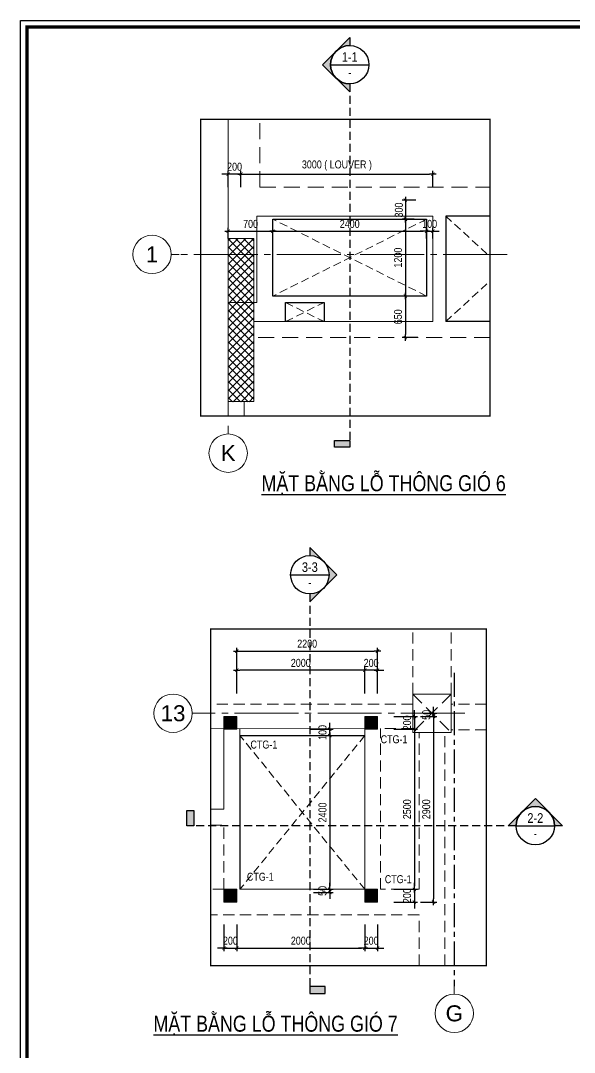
# Model space of a CAD drawing. Header units: millimetres. Extents: x -3582679 to -3542129, y 680309 to 797609.
# Drawn here: x -3582679 to -3574023, y 722091 to 738209 of the extents above; entities that cross this region are included whole.
import ezdxf
from ezdxf.enums import TextEntityAlignment as Align

# ---------------------------------------------------------------- set-up
doc = ezdxf.new("R2010")
doc.units = ezdxf.units.MM
doc.header["$LTSCALE"] = 100
doc.header["$MEASUREMENT"] = 0
for name, pattern in [('A14-Chi tiet Thong gio ham$0$HTT Center', [13, 10, -1, 1, -1]), ('BLOCK A - CHI TIET THANG 4$0$HIDDEN', [0.375, 0.25, -0.125]), ('BLOCK B - CHI TIET THANG 5$0$$0$HIDDEN', [0.375, 0.25, -0.125]), ('CENTER', [2, 1.25, -0.25, 0.25, -0.25]), ('HIDDEN', [0.375, 0.25, -0.125]), ('MB_Luoi truc$0$HTT Hidden 21', [3, 2, -1])]:
    doc.linetypes.add(name, pattern=pattern)
doc.layers.get('0').update_dxf_attribs({"lineweight": 9})
for name, color, linetype, lineweight in [("'S_Concrete_Cont_2 Normal", 2, 'Continuous', 13), ("'S_General_Hidden_1 Thin", 1, 'HIDDEN', 18), ('A14-Chi tiet Thong gio ham$0$Ky hieu Truc', 1, 'Continuous', 5), ('A14-Chi tiet Thong gio ham$0$Luoi Truc', 251, 'A14-Chi tiet Thong gio ham$0$HTT Center', 9), ('NS-Pier', 150, 'Continuous', 9), ('S_Concrete_Cont_1 Opening', 8, 'HIDDEN', 5), ('S_Concrete_Cont_2 Normal', 2, 'Continuous', 13)]:
    doc.layers.add(name, color=color, linetype=linetype, lineweight=lineweight)
for name, color, linetype in [('01PM. TEXT A', 3, 'Continuous'), ('04PM. THIN', 7, 'Continuous'), ('05PM. FRAME', 4, 'Continuous'), ('07PM. WACO', 6, 'Continuous'), ('11PM. DIM', 2, 'Continuous'), ('12PM. GRID', 8, 'CENTER'), ('13PM. HATCH', 8, 'Continuous'), ('mb_cot tang 1-3$0$Concrete Line', 6, 'Continuous')]:
    doc.layers.add(name, color=color, linetype=linetype)
doc.styles.add('[PMDC2013]STYLE', font='arial.ttf', dxfattribs={"width": 0.8})
doc.styles.add('A14-Chi tiet Thong gio ham$0$Arial_C', font='arial.ttf')
doc.styles.add('BLOCK B - CHI TIET THANG 5$0$$0$Title Block Bold', font='VHELVEB_0.TTF')
doc.styles.add('BLOCK B - CHI TIET THANG 5$0$VNI-HelveCB', font='VHELVCB_0.TTF')
doc.dimstyles.new('20', dxfattribs={"dimtxt": 250, "dimasz": 200, "dimexe": 250, "dimexo": 0, "dimgap": 100, "dimtad": 1, "dimdec": 0, "dimlfac": 0.2, "dimzin": 0, "dimdsep": 46, "dimtxsty": '[PMDC2013]STYLE', "dimblk": 'TICK', "dimcen": 0, "dimdle": 300, "dimclrd": 2, "dimclre": 2, "dimclrt": 4, "dimadec": 0, "dimazin": 0, "dimtfac": 0.004, "dimtdec": 0, "dimtix": 1, "dimtmove": 2, "dimatfit": 3, "dimldrblk": 'TICK', "dimfxl": 1, "dimtvp": 0.8, "dimtolj": 1, "dimtzin": 0, "dimarcsym": 0})

# ---------------------------------------------------------------- blocks, each defined once
blk = doc.blocks.new('CHG_XX_Khung ten')
blk.add_lwpolyline([(15, 579), (826, 579), (826, 15), (15, 15)], close=True)
at = {"color": 4, "linetype": 'Continuous', "const_width": 1}
blk.add_lwpolyline([(17, 577), (824, 577), (824, 17), (17, 17)], close=True, dxfattribs=at)
blk = doc.blocks.new('A14-Chi tiet Thong gio ham$0$HTT-Grid')
at = {"linetype": 'ByBlock', "lineweight": -2}
blk.add_line((0, 6), (0, 8.5), dxfattribs=at)
blk.add_circle((0, 0), 6, dxfattribs=at)
at = {"linetype": 'ByBlock', "lineweight": -2, "style": 'A14-Chi tiet Thong gio ham$0$Arial_C'}
blk.add_attdef('GRID', text='', height=5, dxfattribs=at).set_placement((0, 0), align=Align.MIDDLE)
blk = doc.blocks.new('TICK')
at = {"color": 0, "linetype": 'ByBlock'}
blk.add_line((1, 0), (-1, 0), dxfattribs=at)
at = {"color": 7, "linetype": 'ByBlock', "const_width": 0.25}
blk.add_lwpolyline([(-0.5, -0.5), (0.5, 0.5)], dxfattribs=at)
blk = doc.blocks.new('*D318')
at = {"layer": '11PM. DIM', "color": 2, "lineweight": -2, "ltscale": 0.3, "transparency": 16777216}
for p, q in [((-3579235, 735607), (-3579235, 735862)), ((-3579185, 735812), (-3576285, 735812)), ((-3576235, 735607), (-3576235, 735862))]:
    blk.add_line(p, q, dxfattribs=at)
at = {"layer": '11PM. DIM', "color": 2, "lineweight": -2, "ltscale": 0.3, "transparency": 16777216, "xscale": 50, "yscale": 50, "zscale": 50, "rotation": 180}
blk.add_blockref('TICK', (-3579235, 735812), dxfattribs=at)
at = {"layer": '11PM. DIM', "color": 2, "lineweight": -2, "ltscale": 0.3, "transparency": 16777216, "xscale": 50, "yscale": 50, "zscale": 50}
blk.add_blockref('TICK', (-3576235, 735812), dxfattribs=at)
at = {"layer": '11PM. DIM', "color": 4, "ltscale": 0.3, "transparency": 16777216, "insert": (-3577735, 735944), "char_height": 125, "attachment_point": 5, "style": '[PMDC2013]STYLE'}
blk.add_mtext('\\A1;3000 ( LOUVER )', dxfattribs=at)
blk = doc.blocks.new('*D319')
at = {"layer": '11PM. DIM', "color": 2, "lineweight": -2, "ltscale": 0.3, "transparency": 16777216}
for p, q in [((-3579485, 735812), (-3579535, 735812)), ((-3579435, 735607), (-3579435, 735862)), ((-3579235, 735812), (-3579435, 735812)), ((-3579235, 735607), (-3579235, 735862)), ((-3579185, 735812), (-3579135, 735812))]:
    blk.add_line(p, q, dxfattribs=at)
at = {"layer": '11PM. DIM', "color": 2, "lineweight": -2, "ltscale": 0.3, "transparency": 16777216, "xscale": 50, "yscale": 50, "zscale": 50}
blk.add_blockref('TICK', (-3579435, 735812), dxfattribs=at)
at = {"layer": '11PM. DIM', "color": 2, "lineweight": -2, "ltscale": 0.3, "transparency": 16777216, "xscale": 50, "yscale": 50, "zscale": 50, "rotation": 180}
blk.add_blockref('TICK', (-3579235, 735812), dxfattribs=at)
at = {"layer": '11PM. DIM', "color": 4, "ltscale": 0.3, "transparency": 16777216, "insert": (-3579335, 735926), "char_height": 125, "attachment_point": 5, "style": '[PMDC2013]STYLE'}
blk.add_mtext('\\A1;200', dxfattribs=at)
blk = doc.blocks.new('*D320')
at = {"layer": '11PM. DIM', "color": 2, "lineweight": -2, "ltscale": 0.3, "transparency": 16777216}
for p, q in [((-3579435, 734803), (-3579435, 734970)), ((-3578735, 734803), (-3578735, 734970)), ((-3579385, 734920), (-3578785, 734920))]:
    blk.add_line(p, q, dxfattribs=at)
at = {"layer": '11PM. DIM', "color": 2, "lineweight": -2, "ltscale": 0.3, "transparency": 16777216, "xscale": 50, "yscale": 50, "zscale": 50, "rotation": 180}
blk.add_blockref('TICK', (-3579435, 734920), dxfattribs=at)
at = {"layer": '11PM. DIM', "color": 2, "lineweight": -2, "ltscale": 0.3, "transparency": 16777216, "xscale": 50, "yscale": 50, "zscale": 50}
blk.add_blockref('TICK', (-3578735, 734920), dxfattribs=at)
at = {"layer": '11PM. DIM', "color": 4, "ltscale": 0.3, "transparency": 16777216, "insert": (-3579085, 735033), "char_height": 125, "attachment_point": 5, "style": '[PMDC2013]STYLE'}
blk.add_mtext('\\A1;700', dxfattribs=at)
blk = doc.blocks.new('*D321')
at = {"layer": '11PM. DIM', "color": 2, "lineweight": -2, "ltscale": 0.3, "transparency": 16777216}
for p, q in [((-3578735, 734803), (-3578735, 734970)), ((-3576335, 734803), (-3576335, 734970)), ((-3578685, 734920), (-3576385, 734920))]:
    blk.add_line(p, q, dxfattribs=at)
at = {"layer": '11PM. DIM', "color": 2, "lineweight": -2, "ltscale": 0.3, "transparency": 16777216, "xscale": 50, "yscale": 50, "zscale": 50, "rotation": 180}
blk.add_blockref('TICK', (-3578735, 734920), dxfattribs=at)
at = {"layer": '11PM. DIM', "color": 2, "lineweight": -2, "ltscale": 0.3, "transparency": 16777216, "xscale": 50, "yscale": 50, "zscale": 50}
blk.add_blockref('TICK', (-3576335, 734920), dxfattribs=at)
at = {"layer": '11PM. DIM', "color": 4, "ltscale": 0.3, "transparency": 16777216, "insert": (-3577535, 735033), "char_height": 125, "attachment_point": 5, "style": '[PMDC2013]STYLE'}
blk.add_mtext('\\A1;2400', dxfattribs=at)
blk = doc.blocks.new('*D322')
at = {"layer": '11PM. DIM', "color": 2, "lineweight": -2, "ltscale": 0.3, "transparency": 16777216}
for p, q in [((-3576335, 734803), (-3576335, 734970)), ((-3576235, 734803), (-3576235, 734970)), ((-3576385, 734920), (-3576435, 734920)), ((-3576335, 734920), (-3576235, 734920)), ((-3576185, 734920), (-3576135, 734920))]:
    blk.add_line(p, q, dxfattribs=at)
at = {"layer": '11PM. DIM', "color": 2, "lineweight": -2, "ltscale": 0.3, "transparency": 16777216, "xscale": 50, "yscale": 50, "zscale": 50}
blk.add_blockref('TICK', (-3576335, 734920), dxfattribs=at)
at = {"layer": '11PM. DIM', "color": 2, "lineweight": -2, "ltscale": 0.3, "transparency": 16777216, "xscale": 50, "yscale": 50, "zscale": 50, "rotation": 180}
blk.add_blockref('TICK', (-3576235, 734920), dxfattribs=at)
at = {"layer": '11PM. DIM', "color": 4, "ltscale": 0.3, "transparency": 16777216, "insert": (-3576285, 735033), "char_height": 125, "attachment_point": 5, "style": '[PMDC2013]STYLE'}
blk.add_mtext('\\A1;100', dxfattribs=at)
blk = doc.blocks.new('*D323')
at = {"layer": '11PM. DIM', "color": 2, "lineweight": -2, "ltscale": 0.3, "transparency": 16777216}
for p, q in [((-3576500, 735407), (-3576715, 735407)), ((-3576665, 735357), (-3576665, 735157)), ((-3576529, 735107), (-3576715, 735107))]:
    blk.add_line(p, q, dxfattribs=at)
at = {"layer": '11PM. DIM', "color": 2, "lineweight": -2, "ltscale": 0.3, "transparency": 16777216, "xscale": 50, "yscale": 50, "zscale": 50}
for p, rotation in [((-3576665, 735407), 90), ((-3576665, 735107), 270)]:
    blk.add_blockref('TICK', p, dxfattribs=dict(at, rotation=rotation))
at = {"layer": '11PM. DIM', "color": 4, "ltscale": 0.3, "transparency": 16777216, "insert": (-3576766, 735250), "char_height": 125, "attachment_point": 5, "rotation": 90, "style": '[PMDC2013]STYLE'}
blk.add_mtext('\\A1;300', dxfattribs=at)
blk = doc.blocks.new('*D324')
at = {"layer": '11PM. DIM', "color": 2, "lineweight": -2, "ltscale": 0.3, "transparency": 16777216}
for p, q in [((-3576529, 735107), (-3576715, 735107)), ((-3576665, 735057), (-3576665, 733957)), ((-3576557, 733907), (-3576715, 733907))]:
    blk.add_line(p, q, dxfattribs=at)
at = {"layer": '11PM. DIM', "color": 2, "lineweight": -2, "ltscale": 0.3, "transparency": 16777216, "xscale": 50, "yscale": 50, "zscale": 50}
for p, rotation in [((-3576665, 735107), 90), ((-3576665, 733907), 270)]:
    blk.add_blockref('TICK', p, dxfattribs=dict(at, rotation=rotation))
at = {"layer": '11PM. DIM', "color": 4, "ltscale": 0.3, "transparency": 16777216, "insert": (-3576779, 734507), "char_height": 125, "attachment_point": 5, "rotation": 90, "style": '[PMDC2013]STYLE'}
blk.add_mtext('\\A1;1200', dxfattribs=at)
blk = doc.blocks.new('*D325')
at = {"layer": '11PM. DIM', "color": 2, "lineweight": -2, "ltscale": 0.3, "transparency": 16777216}
for p, q in [((-3576557, 733907), (-3576715, 733907)), ((-3576665, 733857), (-3576665, 733307)), ((-3576472, 733257), (-3576715, 733257))]:
    blk.add_line(p, q, dxfattribs=at)
at = {"layer": '11PM. DIM', "color": 2, "lineweight": -2, "ltscale": 0.3, "transparency": 16777216, "xscale": 50, "yscale": 50, "zscale": 50}
for p, rotation in [((-3576665, 733907), 90), ((-3576665, 733257), 270)]:
    blk.add_blockref('TICK', p, dxfattribs=dict(at, rotation=rotation))
at = {"layer": '11PM. DIM', "color": 4, "ltscale": 0.3, "transparency": 16777216, "insert": (-3576779, 733582), "char_height": 125, "attachment_point": 5, "rotation": 90, "style": '[PMDC2013]STYLE'}
blk.add_mtext('\\A1;650', dxfattribs=at)
blk = doc.blocks.new('*U150')
h = blk.add_hatch(color=256)
edge = h.paths.add_edge_path()
edge.add_line((0, -600), (0, -849))
edge.add_line((0, -849), (-849, 0))
edge.add_line((-849, 0), (0, 849))
edge.add_line((0, 849), (0, 600))
edge.add_arc((0, 0), 600, 90, 270)
blk.add_hatch(color=256).paths.add_polyline_path([(-480, -11953), (-480, -11738), (0, -11738), (0, -11953)])
blk.add_line((-600, 0), (600, 0))
at = {"linetype": 'BLOCK B - CHI TIET THANG 5$0$$0$HIDDEN', "ltscale": 10}
blk.add_line((0, -600), (0, -11953), dxfattribs=at)
blk.add_lwpolyline([(0, -600), (0, -849), (-849, 0), (0, 849), (0, 600, 1)], format="xyb", close=True)
blk.add_lwpolyline([(-480, -11953), (-480, -11738), (0, -11738), (0, -11953)], close=True)
blk.add_circle((0, 0), 600)
at = {"style": 'BLOCK B - CHI TIET THANG 5$0$$0$Title Block Bold', "flags": 8}
blk.add_attdef('VIEWNUMBER', text='', height=300, dxfattribs=at).set_placement((0, 0), align=Align.BOTTOM_CENTER)
blk.add_attdef('DRAWINGREFERENCE', text='', height=250, dxfattribs=at).set_placement((0, -120), align=Align.TOP_CENTER)
blk = doc.blocks.new('*D327')
at = {"layer": '11PM. DIM', "color": 2, "lineweight": -2, "ltscale": 0.3, "transparency": 16777216}
for p, q in [((-3577350, 728061), (-3577400, 728061)), ((-3577300, 727696), (-3577300, 728111)), ((-3577100, 728061), (-3577300, 728061)), ((-3577100, 727696), (-3577100, 728111)), ((-3577050, 728061), (-3577000, 728061))]:
    blk.add_line(p, q, dxfattribs=at)
at = {"layer": '11PM. DIM', "color": 2, "lineweight": -2, "ltscale": 0.3, "transparency": 16777216, "xscale": 50, "yscale": 50, "zscale": 50}
blk.add_blockref('TICK', (-3577300, 728061), dxfattribs=at)
at = {"layer": '11PM. DIM', "color": 2, "lineweight": -2, "ltscale": 0.3, "transparency": 16777216, "xscale": 50, "yscale": 50, "zscale": 50, "rotation": 180}
blk.add_blockref('TICK', (-3577100, 728061), dxfattribs=at)
at = {"layer": '11PM. DIM', "color": 4, "ltscale": 0.3, "transparency": 16777216, "insert": (-3577200, 728175), "char_height": 125, "attachment_point": 5, "style": '[PMDC2013]STYLE'}
blk.add_mtext('\\A1;200', dxfattribs=at)
blk = doc.blocks.new('*D328')
at = {"layer": '11PM. DIM', "color": 2, "lineweight": -2, "ltscale": 0.3, "transparency": 16777216}
for p, q in [((-3579300, 727696), (-3579300, 728111)), ((-3577350, 728061), (-3579250, 728061)), ((-3577300, 727696), (-3577300, 728111))]:
    blk.add_line(p, q, dxfattribs=at)
at = {"layer": '11PM. DIM', "color": 2, "lineweight": -2, "ltscale": 0.3, "transparency": 16777216, "xscale": 50, "yscale": 50, "zscale": 50, "rotation": 180}
blk.add_blockref('TICK', (-3579300, 728061), dxfattribs=at)
at = {"layer": '11PM. DIM', "color": 2, "lineweight": -2, "ltscale": 0.3, "transparency": 16777216, "xscale": 50, "yscale": 50, "zscale": 50}
blk.add_blockref('TICK', (-3577300, 728061), dxfattribs=at)
at = {"layer": '11PM. DIM', "color": 4, "ltscale": 0.3, "transparency": 16777216, "insert": (-3578300, 728175), "char_height": 125, "attachment_point": 5, "style": '[PMDC2013]STYLE'}
blk.add_mtext('\\A1;\\A1;2000', dxfattribs=at)
blk = doc.blocks.new('*D329')
at = {"layer": '11PM. DIM', "color": 2, "lineweight": -2, "ltscale": 0.3, "transparency": 16777216}
for p, q in [((-3576524, 727389), (-3576524, 727439)), ((-3576847, 727339), (-3576474, 727339)), ((-3576524, 727339), (-3576524, 727139)), ((-3576847, 727139), (-3576474, 727139)), ((-3576524, 727089), (-3576524, 727039))]:
    blk.add_line(p, q, dxfattribs=at)
at = {"layer": '11PM. DIM', "color": 2, "lineweight": -2, "ltscale": 0.3, "transparency": 16777216, "xscale": 50, "yscale": 50, "zscale": 50}
for p, rotation in [((-3576524, 727339), 270), ((-3576524, 727139), 90)]:
    blk.add_blockref('TICK', p, dxfattribs=dict(at, rotation=rotation))
at = {"layer": '11PM. DIM', "color": 4, "ltscale": 0.3, "transparency": 16777216, "insert": (-3576638, 727239), "char_height": 125, "attachment_point": 5, "rotation": 90, "style": '[PMDC2013]STYLE'}
blk.add_mtext('\\A1;200', dxfattribs=at)
blk = doc.blocks.new('*D330')
at = {"layer": '11PM. DIM', "color": 2, "lineweight": -2, "ltscale": 0.3, "transparency": 16777216}
for p, q in [((-3576847, 727139), (-3576474, 727139)), ((-3576524, 727089), (-3576524, 724689)), ((-3576847, 724639), (-3576474, 724639))]:
    blk.add_line(p, q, dxfattribs=at)
at = {"layer": '11PM. DIM', "color": 2, "lineweight": -2, "ltscale": 0.3, "transparency": 16777216, "xscale": 50, "yscale": 50, "zscale": 50}
for p, rotation in [((-3576524, 727139), 90), ((-3576524, 724639), 270)]:
    blk.add_blockref('TICK', p, dxfattribs=dict(at, rotation=rotation))
at = {"layer": '11PM. DIM', "color": 4, "ltscale": 0.3, "transparency": 16777216, "insert": (-3576638, 725889), "char_height": 125, "attachment_point": 5, "rotation": 90, "style": '[PMDC2013]STYLE'}
blk.add_mtext('\\A1;\\A1;2500', dxfattribs=at)
blk = doc.blocks.new('*D331')
at = {"layer": '11PM. DIM', "color": 2, "lineweight": -2, "ltscale": 0.3, "transparency": 16777216}
for p, q in [((-3576524, 724689), (-3576524, 724739)), ((-3576847, 724639), (-3576474, 724639)), ((-3576524, 724639), (-3576524, 724439)), ((-3576847, 724439), (-3576474, 724439)), ((-3576524, 724389), (-3576524, 724339))]:
    blk.add_line(p, q, dxfattribs=at)
at = {"layer": '11PM. DIM', "color": 2, "lineweight": -2, "ltscale": 0.3, "transparency": 16777216, "xscale": 50, "yscale": 50, "zscale": 50}
for p, rotation in [((-3576524, 724639), 270), ((-3576524, 724439), 90)]:
    blk.add_blockref('TICK', p, dxfattribs=dict(at, rotation=rotation))
at = {"layer": '11PM. DIM', "color": 4, "ltscale": 0.3, "transparency": 16777216, "insert": (-3576638, 724539), "char_height": 125, "attachment_point": 5, "rotation": 90, "style": '[PMDC2013]STYLE'}
blk.add_mtext('\\A1;200', dxfattribs=at)
blk = doc.blocks.new('*D332')
at = {"layer": '11PM. DIM', "color": 2, "lineweight": -2, "ltscale": 0.3, "transparency": 16777216}
for p, q in [((-3579500, 724087), (-3579500, 723671)), ((-3579300, 724087), (-3579300, 723671)), ((-3579550, 723721), (-3579600, 723721)), ((-3579500, 723721), (-3579300, 723721)), ((-3579250, 723721), (-3579200, 723721))]:
    blk.add_line(p, q, dxfattribs=at)
at = {"layer": '11PM. DIM', "color": 2, "lineweight": -2, "ltscale": 0.3, "transparency": 16777216, "xscale": 50, "yscale": 50, "zscale": 50}
blk.add_blockref('TICK', (-3579500, 723721), dxfattribs=at)
at = {"layer": '11PM. DIM', "color": 2, "lineweight": -2, "ltscale": 0.3, "transparency": 16777216, "xscale": 50, "yscale": 50, "zscale": 50, "rotation": 180}
blk.add_blockref('TICK', (-3579300, 723721), dxfattribs=at)
at = {"layer": '11PM. DIM', "color": 4, "ltscale": 0.3, "transparency": 16777216, "insert": (-3579400, 723835), "char_height": 125, "attachment_point": 5, "style": '[PMDC2013]STYLE'}
blk.add_mtext('\\A1;200', dxfattribs=at)
blk = doc.blocks.new('*D333')
at = {"layer": '11PM. DIM', "color": 2, "lineweight": -2, "ltscale": 0.3, "transparency": 16777216}
for p, q in [((-3579300, 724087), (-3579300, 723671)), ((-3577300, 724087), (-3577300, 723671)), ((-3579250, 723721), (-3577350, 723721))]:
    blk.add_line(p, q, dxfattribs=at)
at = {"layer": '11PM. DIM', "color": 2, "lineweight": -2, "ltscale": 0.3, "transparency": 16777216, "xscale": 50, "yscale": 50, "zscale": 50, "rotation": 180}
blk.add_blockref('TICK', (-3579300, 723721), dxfattribs=at)
at = {"layer": '11PM. DIM', "color": 2, "lineweight": -2, "ltscale": 0.3, "transparency": 16777216, "xscale": 50, "yscale": 50, "zscale": 50}
blk.add_blockref('TICK', (-3577300, 723721), dxfattribs=at)
at = {"layer": '11PM. DIM', "color": 4, "ltscale": 0.3, "transparency": 16777216, "insert": (-3578300, 723835), "char_height": 125, "attachment_point": 5, "style": '[PMDC2013]STYLE'}
blk.add_mtext('\\A1;\\A1;2000', dxfattribs=at)
blk = doc.blocks.new('*D334')
at = {"layer": '11PM. DIM', "color": 2, "lineweight": -2, "ltscale": 0.3, "transparency": 16777216}
for p, q in [((-3577300, 724087), (-3577300, 723671)), ((-3577100, 724087), (-3577100, 723671)), ((-3577350, 723721), (-3577400, 723721)), ((-3577300, 723721), (-3577100, 723721)), ((-3577050, 723721), (-3577000, 723721))]:
    blk.add_line(p, q, dxfattribs=at)
at = {"layer": '11PM. DIM', "color": 2, "lineweight": -2, "ltscale": 0.3, "transparency": 16777216, "xscale": 50, "yscale": 50, "zscale": 50}
blk.add_blockref('TICK', (-3577300, 723721), dxfattribs=at)
at = {"layer": '11PM. DIM', "color": 2, "lineweight": -2, "ltscale": 0.3, "transparency": 16777216, "xscale": 50, "yscale": 50, "zscale": 50, "rotation": 180}
blk.add_blockref('TICK', (-3577100, 723721), dxfattribs=at)
at = {"layer": '11PM. DIM', "color": 4, "ltscale": 0.3, "transparency": 16777216, "insert": (-3577200, 723835), "char_height": 125, "attachment_point": 5, "style": '[PMDC2013]STYLE'}
blk.add_mtext('\\A1;200', dxfattribs=at)
blk = doc.blocks.new('*D335')
at = {"layer": '11PM. DIM', "color": 2, "lineweight": -2, "ltscale": 0.3, "transparency": 16777216}
for p, q in [((-3579300, 728077), (-3579300, 728411)), ((-3579250, 728361), (-3577150, 728361)), ((-3577100, 728077), (-3577100, 728411))]:
    blk.add_line(p, q, dxfattribs=at)
at = {"layer": '11PM. DIM', "color": 2, "lineweight": -2, "ltscale": 0.3, "transparency": 16777216, "xscale": 50, "yscale": 50, "zscale": 50, "rotation": 180}
blk.add_blockref('TICK', (-3579300, 728361), dxfattribs=at)
at = {"layer": '11PM. DIM', "color": 2, "lineweight": -2, "ltscale": 0.3, "transparency": 16777216, "xscale": 50, "yscale": 50, "zscale": 50}
blk.add_blockref('TICK', (-3577100, 728361), dxfattribs=at)
at = {"layer": '11PM. DIM', "color": 4, "ltscale": 0.3, "transparency": 16777216, "insert": (-3578200, 728475), "char_height": 125, "attachment_point": 5, "style": '[PMDC2013]STYLE'}
blk.add_mtext('\\A1;2200', dxfattribs=at)
blk = doc.blocks.new('*D336')
at = {"layer": '11PM. DIM', "color": 2, "lineweight": -2, "ltscale": 0.3, "transparency": 16777216}
for p, q in [((-3576426, 727339), (-3576174, 727339)), ((-3576224, 727289), (-3576224, 724489)), ((-3576426, 724439), (-3576174, 724439))]:
    blk.add_line(p, q, dxfattribs=at)
at = {"layer": '11PM. DIM', "color": 2, "lineweight": -2, "ltscale": 0.3, "transparency": 16777216, "xscale": 50, "yscale": 50, "zscale": 50}
for p, rotation in [((-3576224, 727339), 90), ((-3576224, 724439), 270)]:
    blk.add_blockref('TICK', p, dxfattribs=dict(at, rotation=rotation))
at = {"layer": '11PM. DIM', "color": 4, "ltscale": 0.3, "transparency": 16777216, "insert": (-3576338, 725889), "char_height": 125, "attachment_point": 5, "rotation": 90, "style": '[PMDC2013]STYLE'}
blk.add_mtext('\\A1;2900', dxfattribs=at)
blk = doc.blocks.new('*D337')
at = {"layer": '11PM. DIM', "color": 2, "lineweight": -2, "ltscale": 0.3, "transparency": 16777216}
for p, q in [((-3577846, 727189), (-3577846, 727239)), ((-3578154, 727139), (-3577796, 727139)), ((-3577846, 727039), (-3577846, 727139)), ((-3578154, 727039), (-3577796, 727039)), ((-3577846, 726989), (-3577846, 726939))]:
    blk.add_line(p, q, dxfattribs=at)
at = {"layer": '11PM. DIM', "color": 2, "lineweight": -2, "ltscale": 0.3, "transparency": 16777216, "xscale": 50, "yscale": 50, "zscale": 50}
for p, rotation in [((-3577846, 727139), 270), ((-3577846, 727039), 90)]:
    blk.add_blockref('TICK', p, dxfattribs=dict(at, rotation=rotation))
at = {"layer": '11PM. DIM', "color": 4, "ltscale": 0.3, "transparency": 16777216, "insert": (-3577960, 727089), "char_height": 125, "attachment_point": 5, "rotation": 90, "style": '[PMDC2013]STYLE'}
blk.add_mtext('\\A1;100', dxfattribs=at)
blk = doc.blocks.new('*D338')
at = {"layer": '11PM. DIM', "color": 2, "lineweight": -2, "ltscale": 0.3, "transparency": 16777216}
for p, q in [((-3578154, 727039), (-3577796, 727039)), ((-3577846, 726989), (-3577846, 724689)), ((-3578100, 724639), (-3577796, 724639))]:
    blk.add_line(p, q, dxfattribs=at)
at = {"layer": '11PM. DIM', "color": 2, "lineweight": -2, "ltscale": 0.3, "transparency": 16777216, "xscale": 50, "yscale": 50, "zscale": 50}
for p, rotation in [((-3577846, 727039), 90), ((-3577846, 724639), 270)]:
    blk.add_blockref('TICK', p, dxfattribs=dict(at, rotation=rotation))
at = {"layer": '11PM. DIM', "color": 4, "ltscale": 0.3, "transparency": 16777216, "insert": (-3577960, 725839), "char_height": 125, "attachment_point": 5, "rotation": 90, "style": '[PMDC2013]STYLE'}
blk.add_mtext('\\A1;2400', dxfattribs=at)
blk = doc.blocks.new('*D339')
at = {"layer": '11PM. DIM', "color": 2, "lineweight": -2, "ltscale": 0.3, "transparency": 16777216}
for p, q in [((-3577846, 724689), (-3577846, 724739)), ((-3578100, 724639), (-3577796, 724639)), ((-3578100, 724589), (-3577796, 724589)), ((-3577846, 724639), (-3577846, 724589)), ((-3577846, 724539), (-3577846, 724489))]:
    blk.add_line(p, q, dxfattribs=at)
at = {"layer": '11PM. DIM', "color": 2, "lineweight": -2, "ltscale": 0.3, "transparency": 16777216, "xscale": 50, "yscale": 50, "zscale": 50}
for p, rotation in [((-3577846, 724639), 270), ((-3577846, 724589), 90)]:
    blk.add_blockref('TICK', p, dxfattribs=dict(at, rotation=rotation))
at = {"layer": '11PM. DIM', "color": 4, "ltscale": 0.3, "transparency": 16777216, "insert": (-3577960, 724614), "char_height": 125, "attachment_point": 5, "rotation": 90, "style": '[PMDC2013]STYLE'}
blk.add_mtext('\\A1;50', dxfattribs=at)
blk = doc.blocks.new('*D326')
at = {"layer": '11PM. DIM', "color": 2, "lineweight": -2, "ltscale": 0.3, "transparency": 16777216}
for p, q in [((-3576224, 727439), (-3576224, 727489)), ((-3576426, 727339), (-3576174, 727339)), ((-3576358, 727389), (-3576174, 727389)), ((-3576224, 727339), (-3576224, 727389)), ((-3576224, 727289), (-3576224, 727239))]:
    blk.add_line(p, q, dxfattribs=at)
at = {"layer": '11PM. DIM', "color": 2, "lineweight": -2, "ltscale": 0.3, "transparency": 16777216, "xscale": 50, "yscale": 50, "zscale": 50}
for p, rotation in [((-3576224, 727389), 270), ((-3576224, 727339), 90)]:
    blk.add_blockref('TICK', p, dxfattribs=dict(at, rotation=rotation))
at = {"layer": '11PM. DIM', "color": 4, "ltscale": 0.3, "transparency": 16777216, "insert": (-3576338, 727364), "char_height": 125, "attachment_point": 5, "rotation": 90, "style": '[PMDC2013]STYLE'}
blk.add_mtext('\\A1;50', dxfattribs=at)
blk = doc.blocks.new('cot thong gio')
at = {"layer": 'S_Concrete_Cont_2 Normal', "color": 3, "ltscale": 0.8}
blk.add_lwpolyline([(-100, -70), (100, -70), (100, 130), (-100, 130)], close=True, dxfattribs=at)
blk.add_solid([(-100, 130), (-100, -70), (100, 130), (100, -70)], dxfattribs=at)
blk = doc.blocks.new('HoBoi_C600x600')
at = {"layer": 'NS-Pier', "linetype": 'MB_Luoi truc$0$HTT Hidden 21'}
for p, q in [((300, 300), (-300, -300)), ((-300, 300), (300, -300))]:
    blk.add_line(p, q, dxfattribs=at)
at = {"layer": 'NS-Pier'}
blk.add_lwpolyline([(300, -300), (300, 300), (-300, 300), (-300, -300)], close=True, dxfattribs=at)
blk = doc.blocks.new('*U366')
h = blk.add_hatch(color=256)
edge = h.paths.add_edge_path()
edge.add_line((0, -600), (0, -849))
edge.add_line((0, -849), (849, 0))
edge.add_line((849, 0), (0, 849))
edge.add_line((0, 849), (0, 600))
edge.add_arc((0, 0), 600, -90, 90, ccw=False)
blk.add_hatch(color=256).paths.add_polyline_path([(480, -13083), (480, -12868), (0, -12868), (0, -13083)])
blk.add_line((-600, 0), (600, 0))
at = {"linetype": 'BLOCK B - CHI TIET THANG 5$0$$0$HIDDEN', "ltscale": 10}
blk.add_line((0, -600), (0, -13083), dxfattribs=at)
blk.add_lwpolyline([(0, -600), (0, -849), (849, 0), (0, 849), (0, 600, -1)], format="xyb", close=True)
blk.add_lwpolyline([(480, -13083), (480, -12868), (0, -12868), (0, -13083)], close=True)
blk.add_circle((0, 0), 600)
at = {"style": 'BLOCK B - CHI TIET THANG 5$0$$0$Title Block Bold', "flags": 8}
blk.add_attdef('VIEWNUMBER', text='', height=300, dxfattribs=at).set_placement((0, 0), align=Align.BOTTOM_CENTER)
blk.add_attdef('DRAWINGREFERENCE', text='', height=250, dxfattribs=at).set_placement((0, -120), align=Align.TOP_CENTER)
blk = doc.blocks.new('*U367')
h = blk.add_hatch(color=256)
edge = h.paths.add_edge_path()
edge.add_line((-600, 0), (-849, 0))
edge.add_line((-849, 0), (0, 849))
edge.add_line((0, 849), (849, 0))
edge.add_line((849, 0), (600, 0))
edge.add_arc((0, 0), 600, 360, 540)
blk.add_hatch(color=256).paths.add_polyline_path([(-10891, 480), (-10676, 480), (-10676, 0), (-10891, 0)])
at = {"linetype": 'BLOCK B - CHI TIET THANG 5$0$$0$HIDDEN', "ltscale": 10}
blk.add_line((-600, 0), (-10891, 0), dxfattribs=at)
blk.add_line((-600, 0), (600, 0))
blk.add_lwpolyline([(-600, 0), (-849, 0), (0, 849), (849, 0), (600, 0, 1)], format="xyb", close=True)
blk.add_lwpolyline([(-10891, 480), (-10676, 480), (-10676, 0), (-10891, 0)], close=True)
blk.add_circle((0, 0), 600)
at = {"style": 'BLOCK B - CHI TIET THANG 5$0$$0$Title Block Bold', "flags": 8}
blk.add_attdef('VIEWNUMBER', text='', height=300, dxfattribs=at).set_placement((0, 0), align=Align.BOTTOM_CENTER)
blk.add_attdef('DRAWINGREFERENCE', text='', height=250, dxfattribs=at).set_placement((0, -120), align=Align.TOP_CENTER)

msp = doc.modelspace()

# ---------------------------------------------------------------- block references
at = {"layer": '04PM. THIN', "xscale": 50, "yscale": 50, "zscale": 50}
msp.add_blockref('CHG_XX_Khung ten', (-3583429.2, 709259.1), dxfattribs=at)

# ---------------------------------------------------------------- next in the draw order: hatches: boundary and pattern name
at = {"layer": '13PM. HATCH'}
h = msp.add_hatch(dxfattribs=at)
h.set_pattern_fill('ANSI37', color=256, scale=700, style=0)
h.set_pattern_definition([(45, (-25690.42, -71340.72), (-61.8718434, 61.8718434), []), (135, (-25690.42, -71340.72), (-61.8718434, -61.8718434), [])])
h.paths.add_polyline_path([(-3579433.8, 734806.5), (-3579033.8, 734806.5), (-3579033.8, 732256.5), (-3579433.8, 732256.5)])

# ---------------------------------------------------------------- next in the draw order: linework, layer by layer
at = {"layer": "'S_Concrete_Cont_2 Normal", "ltscale": 0.8}
for p, q in [((-3579434.5, 733806.9), (-3579434.5, 736669.3)), ((-3578984.5, 733806.9), (-3578984.5, 735156.9)), ((-3576234.5, 735156.9), (-3578984.5, 735156.9)), ((-3576234.5, 735156.9), (-3576234.5, 733506.9)), ((-3578984.5, 733806.9), (-3579434.5, 733806.9)), ((-3576234.5, 733506.9), (-3579034.5, 733506.9)), ((-3579434.5, 732034.7), (-3579434.5, 732256.9))]:
    msp.add_line(p, q, dxfattribs=at)
at = {"layer": "'S_General_Hidden_1 Thin", "ltscale": 10}
for p, q in [((-3578941.4, 735606.9), (-3578939, 736669.3)), ((-3578941.4, 735606.9), (-3575340.8, 735606.9)), ((-3575340.8, 733256.9), (-3579034.5, 733256.9)), ((-3579184.5, 732034.7), (-3579184.5, 732256.9))]:
    msp.add_line(p, q, dxfattribs=at)
at = {"layer": "'S_General_Hidden_1 Thin", "ltscale": 7}
for p, q in [((-3576550.2, 727689.4), (-3576550.2, 728704.5)), ((-3575948.9, 727689.4), (-3575948.9, 728704.5)), ((-3576550.2, 727529.4), (-3579709.3, 727529.4)), ((-3575399, 727529.4), (-3575950.2, 727529.4)), ((-3576550.2, 727152.2), (-3577051.3, 727150.8)), ((-3577051.3, 724639.4), (-3577051.3, 727150.8)), ((-3576450.2, 724639.4), (-3576450.2, 727089.4)), ((-3576048.9, 723445.9), (-3576048.9, 727089.4)), ((-3575399, 727129.4), (-3575950.2, 727129.4)), ((-3579709.3, 725639.4), (-3579500.2, 725639.4)), ((-3579500.2, 724639.4), (-3579500.2, 725639.4)), ((-3579500.2, 724639.4), (-3579709.3, 724639.4)), ((-3576450.2, 724639.4), (-3577051.3, 724639.4)), ((-3576450.2, 724239.4), (-3579709.3, 724239.4)), ((-3576450.2, 723445.9), (-3576450.2, 724239.4))]:
    msp.add_line(p, q, dxfattribs=at)
at = {"linetype": 'BLOCK A - CHI TIET THANG 4$0$HIDDEN', "ltscale": 10, "const_width": 20}
for points in [[(-3579864.5, 736669.3), (-3575340.8, 736669.3), (-3575340.8, 732034.7), (-3579864.5, 732034.7)], [(-3579709.3, 728704.5), (-3575399, 728704.5), (-3575399, 723445.9), (-3579709.3, 723445.9)]]:
    msp.add_lwpolyline(points, close=True, dxfattribs=at)
at = {"layer": '05PM. FRAME'}
for p, q in [((-3575340.8, 735156.9), (-3576034.5, 735156.9)), ((-3576034.5, 735156.9), (-3576034.5, 733506.9)), ((-3575340.8, 733506.9), (-3576034.5, 733506.9)), ((-3579250.2, 727039.4), (-3577300.2, 727039.4)), ((-3579250.2, 727039.4), (-3579250.2, 724639.4))]:
    msp.add_line(p, q, dxfattribs=at)
for points in [[(-3578734.5, 735106.9), (-3576334.5, 735106.9), (-3576334.5, 733906.9), (-3578734.5, 733906.9)], [(-3578536.3, 733806.9), (-3577936.3, 733806.9), (-3577936.3, 733506.9), (-3578536.3, 733506.9)]]:
    msp.add_lwpolyline(points, close=True, dxfattribs=at)
at = {"layer": '12PM. GRID', "ltscale": 3}
msp.add_line((-3575900.2, 728022.9), (-3575900.2, 723125.9), dxfattribs=at)
at = {"layer": 'A14-Chi tiet Thong gio ham$0$Luoi Truc'}
for points in [[(-3575072.2, 734556.9), (-3580200, 734556.9)], [(-3575735.7, 727389.4), (-3579871.6, 727389.4)]]:
    msp.add_lwpolyline(points, dxfattribs=at)
at = {"layer": 'NS-Pier'}
msp.add_lwpolyline([(-3579434.5, 732256.9), (-3579034.5, 732256.9), (-3579034.5, 734806.9), (-3579434.5, 734806.9)], close=True, dxfattribs=at)
at = {"layer": 'S_Concrete_Cont_1 Opening', "ltscale": 5}
for p, q in [((-3576034.5, 735156.9), (-3575340.8, 734521)), ((-3576334.5, 735106.9), (-3578734.5, 733906.9)), ((-3576334.5, 733906.9), (-3578734.5, 735106.9)), ((-3576034.5, 733506.9), (-3575340.8, 734142.8)), ((-3578536.3, 733506.9), (-3577936.3, 733806.9)), ((-3578536.3, 733806.9), (-3577936.3, 733506.9)), ((-3577300.2, 724639.4), (-3579250.2, 727039.4)), ((-3577300.2, 727039.4), (-3579250.2, 724639.4))]:
    msp.add_line(p, q, dxfattribs=at)
at = {"layer": 'S_Concrete_Cont_2 Normal', "ltscale": 0.8}
for p, q in [((-3579500.2, 725889.4), (-3579500.2, 727139.4)), ((-3579709.3, 725889.4), (-3579500.2, 725889.4))]:
    msp.add_line(p, q, dxfattribs=at)
msp.add_lwpolyline([(-3579709.3, 727143.8), (-3577300.2, 727150.2), (-3577300.2, 724639.4), (-3579250.2, 724639.4), (-3579250.2, 727145)], dxfattribs=at)

# ---------------------------------------------------------------- next in the draw order: block references
at = {"layer": '07PM. WACO'}
ref = msp.add_blockref('*U150', (-3577534.5, 737520.7), dxfattribs=dict(at, xscale=0.5, yscale=0.5, zscale=0.5))
ref.add_attrib('VIEWNUMBER', '1-1', dxfattribs={"layer": '0', "height": 150, "style": 'BLOCK B - CHI TIET THANG 5$0$VNI-HelveCB'}).set_placement((-3577534.5, 737520.7), align=Align.BOTTOM_CENTER)
ref.add_attrib('DRAWINGREFERENCE', '-', dxfattribs={"layer": '0', "height": 125, "style": 'BLOCK B - CHI TIET THANG 5$0$VNI-HelveCB'}).set_placement((-3577534.5, 737460.7), align=Align.TOP_CENTER)
ref = msp.add_blockref('*U366', (-3578158.4, 729552.1), dxfattribs=dict(at, xscale=0.5, yscale=0.5, zscale=0.5))
ref.add_attrib('VIEWNUMBER', '3-3', dxfattribs={"layer": '0', "height": 150, "style": 'BLOCK B - CHI TIET THANG 5$0$VNI-HelveCB'}).set_placement((-3578158.4, 729552.1), align=Align.BOTTOM_CENTER)
ref.add_attrib('DRAWINGREFERENCE', '-', dxfattribs={"layer": '0', "height": 125, "style": 'BLOCK B - CHI TIET THANG 5$0$VNI-HelveCB'}).set_placement((-3578158.4, 729492.1), align=Align.TOP_CENTER)
ref = msp.add_blockref('*U367', (-3574633.2, 725632.1), dxfattribs=dict(at, xscale=0.5, yscale=0.5, zscale=0.5))
ref.add_attrib('VIEWNUMBER', '2-2', dxfattribs={"layer": '0', "height": 150, "style": 'BLOCK B - CHI TIET THANG 5$0$VNI-HelveCB'}).set_placement((-3574633.2, 725632.1), align=Align.BOTTOM_CENTER)
ref.add_attrib('DRAWINGREFERENCE', '-', dxfattribs={"layer": '0', "height": 125, "style": 'BLOCK B - CHI TIET THANG 5$0$VNI-HelveCB'}).set_placement((-3574633.2, 725572.1), align=Align.TOP_CENTER)
at = {"layer": 'A14-Chi tiet Thong gio ham$0$Ky hieu Truc'}
ref = msp.add_blockref('A14-Chi tiet Thong gio ham$0$HTT-Grid', (-3580625, 734556.9), dxfattribs=dict(at, xscale=50, yscale=50, zscale=50, rotation=270))
ref.add_attrib('GRID', '1', dxfattribs={"layer": '0', "color": 0, "linetype": 'ByBlock', "lineweight": -2, "height": 250, "style": 'A14-Chi tiet Thong gio ham$0$Arial_C'}).set_placement((-3580625, 734556.9), align=Align.MIDDLE)
ref = msp.add_blockref('A14-Chi tiet Thong gio ham$0$HTT-Grid', (-3579434.5, 731452.3), dxfattribs=dict(at, xscale=50, yscale=50, zscale=50))
ref.add_attrib('GRID', 'K', dxfattribs={"layer": '0', "color": 0, "linetype": 'ByBlock', "lineweight": -2, "height": 250, "style": 'A14-Chi tiet Thong gio ham$0$Arial_C'}).set_placement((-3579434.5, 731452.3), align=Align.MIDDLE)
ref = msp.add_blockref('A14-Chi tiet Thong gio ham$0$HTT-Grid', (-3580296.6, 727389.4), dxfattribs=dict(at, xscale=50, yscale=50, zscale=50, rotation=270))
ref.add_attrib('GRID', '13', dxfattribs={"layer": '0', "color": 0, "linetype": 'ByBlock', "lineweight": -2, "height": 250, "style": 'A14-Chi tiet Thong gio ham$0$Arial_C'}).set_placement((-3580296.6, 727389.4), align=Align.MIDDLE)
ref = msp.add_blockref('A14-Chi tiet Thong gio ham$0$HTT-Grid', (-3575900.2, 722700.9), dxfattribs=dict(at, xscale=50, yscale=50, zscale=50))
ref.add_attrib('GRID', 'G', dxfattribs={"layer": '0', "color": 0, "linetype": 'ByBlock', "lineweight": -2, "height": 250, "style": 'A14-Chi tiet Thong gio ham$0$Arial_C'}).set_placement((-3575900.2, 722700.9), align=Align.MIDDLE)
at = {"layer": 'mb_cot tang 1-3$0$Concrete Line'}
msp.add_blockref('HoBoi_C600x600', (-3576250.2, 727389.4), dxfattribs=at)
at = {"layer": 'S_Concrete_Cont_2 Normal'}
for p in [(-3579401.9, 727209.4), (-3577200.2, 727210.1), (-3579401.8, 724508.8), (-3577200.2, 724509.1)]:
    msp.add_blockref('cot thong gio', p, dxfattribs=at)

# ---------------------------------------------------------------- next in the draw order: texts
at = {"layer": '01PM. TEXT A', "style": '[PMDC2013]STYLE', "width": 0.8}
for s, p in [('%%UMẶT BẰNG LỖ THÔNG GIÓ 6', (-3577004.3, 730857.9)), ('%%UMẶT BẰNG LỖ THÔNG GIÓ 7', (-3578694, 722414.4))]:
    msp.add_text(s, height=250, dxfattribs=at).set_placement(p, align=Align.CENTER)
for p in [(-3579086.1, 726837.4), (-3577051.3, 726920.1), (-3579141.9, 724772.7), (-3576986.4, 724734.4)]:
    msp.add_text('CTG-1', height=125, dxfattribs=at).set_placement(p)

# ---------------------------------------------------------------- next in the draw order: dimensions: what is measured, and where the dimension line sits
at = {"layer": '11PM. DIM', "ltscale": 0.3}
for base, p1, p2, text, picture, middle in [((-3576234.5, 735812), (-3579234.5, 735606.9), (-3576234.5, 735606.9), '<> ( LOUVER )', '*D318', (-3577734.5, 735944)), ((-3579300.2, 728061.4), (-3577300.2, 727695.5), (-3579300.2, 727695.5), '\\A1;2000', '*D328', (-3578300.2, 728175.2)), ((-3577300.2, 723721.3), (-3579300.2, 724087.2), (-3577300.2, 724087.2), '\\A1;2000', '*D333', (-3578300.2, 723835.2))]:
    dim = msp.add_linear_dim(base=base, p1=p1, p2=p2, text=text, dimstyle='20', override={"dimscale": 0.5, "dimasz": 100, "dimexe": 100, "dimlfac": 1, "dimdle": 100}, dxfattribs=at)
    dim.commit()
    dim.dimension.update_dxf_attribs({"geometry": picture, "text_midpoint": middle})
for base, p1, p2, picture, middle in [((-3579434.5, 735812), (-3579234.5, 735606.9), (-3579434.5, 735606.9), '*D319', (-3579334.5, 735925.8)), ((-3578734.5, 734919.5), (-3579434.5, 734802.6), (-3578734.5, 734802.6), '*D320', (-3579084.5, 735033.3)), ((-3576334.5, 734919.5), (-3578734.5, 734802.6), (-3576334.5, 734802.6), '*D321', (-3577534.5, 735033.3)), ((-3576234.5, 734919.5), (-3576334.5, 734802.6), (-3576234.5, 734802.6), '*D322', (-3576284.5, 735033.3)), ((-3577100.2, 728361.4), (-3579300.2, 728076.7), (-3577100.2, 728076.7), '*D335', (-3578200.2, 728475.2)), ((-3577300.2, 728061.4), (-3577100.2, 727695.5), (-3577300.2, 727695.5), '*D327', (-3577200.2, 728175.2)), ((-3579300.2, 723721.3), (-3579500.2, 724087.2), (-3579300.2, 724087.2), '*D332', (-3579400.2, 723835.2)), ((-3577100.2, 723721.3), (-3577300.2, 724087.2), (-3577100.2, 724087.2), '*D334', (-3577200.2, 723835.2))]:
    dim = msp.add_linear_dim(base=base, p1=p1, p2=p2, dimstyle='20', override={"dimscale": 0.5, "dimasz": 100, "dimexe": 100, "dimlfac": 1, "dimdle": 100}, dxfattribs=at)
    dim.commit()
    dim.dimension.update_dxf_attribs({"geometry": picture, "text_midpoint": middle})
dim = msp.add_linear_dim(base=(-3576665.2, 735106.9), p1=(-3576499.6, 735406.9), p2=(-3576528.5, 735106.9), angle=90, dimstyle='20', override={"dimscale": 0.5, "dimasz": 100, "dimexe": 100, "dimlfac": 1, "dimdle": 100}, dxfattribs=at)
dim.commit()
dim.dimension.update_dxf_attribs({"geometry": '*D323', "text_midpoint": (-3576766.3, 735250.2), "dimtype": 160})
for base, p1, p2, picture, middle in [((-3576665.2, 733906.9), (-3576528.5, 735106.9), (-3576556.8, 733906.9), '*D324', (-3576779, 734506.9)), ((-3576665.2, 733256.9), (-3576556.8, 733906.9), (-3576472, 733256.9), '*D325', (-3576779, 733581.9)), ((-3576524.3, 727139.4), (-3576847, 727339.4), (-3576847, 727139.4), '*D329', (-3576638.1, 727239.4)), ((-3576224.3, 727389.4), (-3576426.1, 727339.4), (-3576357.7, 727389.4), '*D326', (-3576338.1, 727364.4)), ((-3577845.7, 727139.4), (-3578154, 727039.4), (-3578154, 727139.4), '*D337', (-3577959.5, 727089.4)), ((-3576224.3, 724439.4), (-3576426.1, 727339.4), (-3576426.1, 724439.4), '*D336', (-3576338.1, 725889.4)), ((-3577845.7, 724639.4), (-3578154, 727039.4), (-3578100.2, 724639.4), '*D338', (-3577959.5, 725839.4)), ((-3577845.7, 724589.4), (-3578100.2, 724639.4), (-3578100.2, 724589.4), '*D339', (-3577959.5, 724614.4)), ((-3576524.3, 724439.4), (-3576847, 724639.4), (-3576847, 724439.4), '*D331', (-3576638.1, 724539.4))]:
    dim = msp.add_linear_dim(base=base, p1=p1, p2=p2, angle=90, dimstyle='20', override={"dimscale": 0.5, "dimasz": 100, "dimexe": 100, "dimlfac": 1, "dimdle": 100}, dxfattribs=at)
    dim.commit()
    dim.dimension.update_dxf_attribs({"geometry": picture, "text_midpoint": middle})
dim = msp.add_linear_dim(base=(-3576524.3, 724639.4), p1=(-3576847, 727139.4), p2=(-3576847, 724639.4), angle=90, text='\\A1;2500', dimstyle='20', override={"dimscale": 0.5, "dimasz": 100, "dimexe": 100, "dimlfac": 1, "dimdle": 100}, dxfattribs=at)
dim.commit()
dim.dimension.update_dxf_attribs({"geometry": '*D330', "text_midpoint": (-3576638.1, 725889.4)})

doc.saveas('drawing.dxf')
